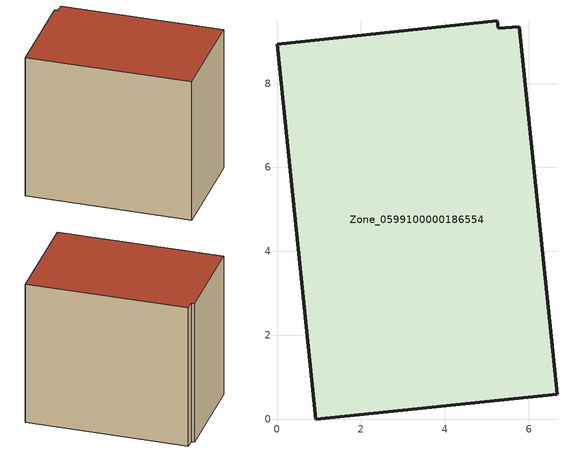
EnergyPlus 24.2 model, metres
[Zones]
Zone_0599100000186554
 floor ground (C_G): 5.27,9.32 5.77,9.35 6.67,0.59 0.92,0 0,8.94 5.24,9.5 z0
 wall outside (C_F): 0,8.94 0.92,0 6.67,0.59 5.77,9.35 5.27,9.32 5.24,9.5 0,8.94 z0:8.18
 roof outside (C_R): 5.77,9.35 5.27,9.32 5.24,9.5 0,8.94 0.92,0 6.67,0.59 z8.18
[BUILDING]
Pand.0599100000186554: North Axis=0; Terrain=City; Loads Convergence Tolerance Value=0.04; Temperature Convergence Tolerance Value=0.4; Solar Distribution=FullExterior; Maximum Number of Warmup Days=25; Minimum Number of Warmup Days=1
[Site:Location]
Rotterdam.The.Hague.AP_ZH_NLD Design_Conditions: Latitude=51.96; Longitude=4.45; Time Zone=1; Elevation=-4.5
[SITE:GROUNDTEMPERATURE:BUILDINGSURFACE]
18, 18, 18, 18, 18, 18, 18, 18, 18, 18, 18, 18
[MATERIAL] Thermal Absorptance=0.9; Solar Absorptance=0.7; Visible Absorptance=0.7
Name | Roughness | Thickness | Conductivity | Density | Specific Heat
G.TC.1975-1991 | MediumSmooth | 0.15 | 0.288461 | 540 | 1210
F.TC.1975-1991 | Rough | 0.3 | 0.230769 | 1920 | 840
R.TC.1975-1991 | MediumRough | 0.2 | 0.153846 | 1500 | 1000
[CONSTRUCTION]
C_G: G.TC.1975-1991
C_F: F.TC.1975-1991
C_R: R.TC.1975-1991
[ZONE]
Zone_0599100000186554: Type=1; Multiplier=1; Ceiling Height=Autocalculate; Volume=Autocalculate; Floor Area=autocalculate; Part of Total Floor Area=Yes
[ZONEINFILTRATION:DESIGNFLOWRATE]
Infil_Zone_0599100000186554: Zone or ZoneList or Space or SpaceList=Zone_0599100000186554; Schedule=AlwaysOn; Design Flow Rate Calculation Method=Flow/Area; Flow Rate per Floor Area=0.003; Constant Term Coefficient=1; Temperature Term Coefficient=0; Velocity Term Coefficient=0; Velocity Squared Term Coefficient=0
[HVACTEMPLATE:ZONE:IDEALLOADSAIRSYSTEM]
Zone_0599100000186554: Maximum Heating Supply Air Temperature=50; Minimum Cooling Supply Air Temperature=13; Maximum Heating Supply Air Humidity Ratio=0.0156; Minimum Cooling Supply Air Humidity Ratio=0.0077; Heating Limit=NoLimit; Cooling Limit=NoLimit; Dehumidification Control Type=ConstantSensibleHeatRatio; Cooling Sensible Heat Ratio=0.7; Dehumidification Setpoint=60; Humidification Control Type=None; Humidification Setpoint=30; Outdoor Air Method=None; Outdoor Air Flow Rate per Person=0.00944; Outdoor Air Flow Rate per Zone Floor Area=0; Outdoor Air Flow Rate per Zone=0; Demand Controlled Ventilation Type=None; Outdoor Air Economizer Type=NoEconomizer; Heat Recovery Type=None; Sensible Heat Recovery Effectiveness=0.7; Latent Heat Recovery Effectiveness=0.65
[ZONECONTROL:THERMOSTAT]
ThermostatControl_Zone_0599100000186554: Zone or ZoneList=Zone_0599100000186554; Control Type Schedule=DualSetpointControlType; Control 1=Thermostat_Zone_0599100000186554; Temperature Difference Between Cutout And Setpoint=0
[THERMOSTATSETPOINT:DUALSETPOINT]
Thermostat_Zone_0599100000186554: Heating Setpoint Temperature Schedule=HeatingSetpoint_Zone_0599100000186554; Cooling Setpoint Temperature Schedule=CoolingSetpoint_Zone_0599100000186554
[SCHEDULE:COMPACT]
HeatingSetpoint_Zone_0599100000186554: Through: 12/31, For: AllDays, Until: 24:00, 21
CoolingSetpoint_Zone_0599100000186554: Through: 12/31, For: AllDays, Until: 24:00, 24
DualSetpointControlType: Through: 12/31, For: AllDays, Until: 24:00, 4
AlwaysOn: Through: 12/31, For: AllDays, Until: 24:00, 1
